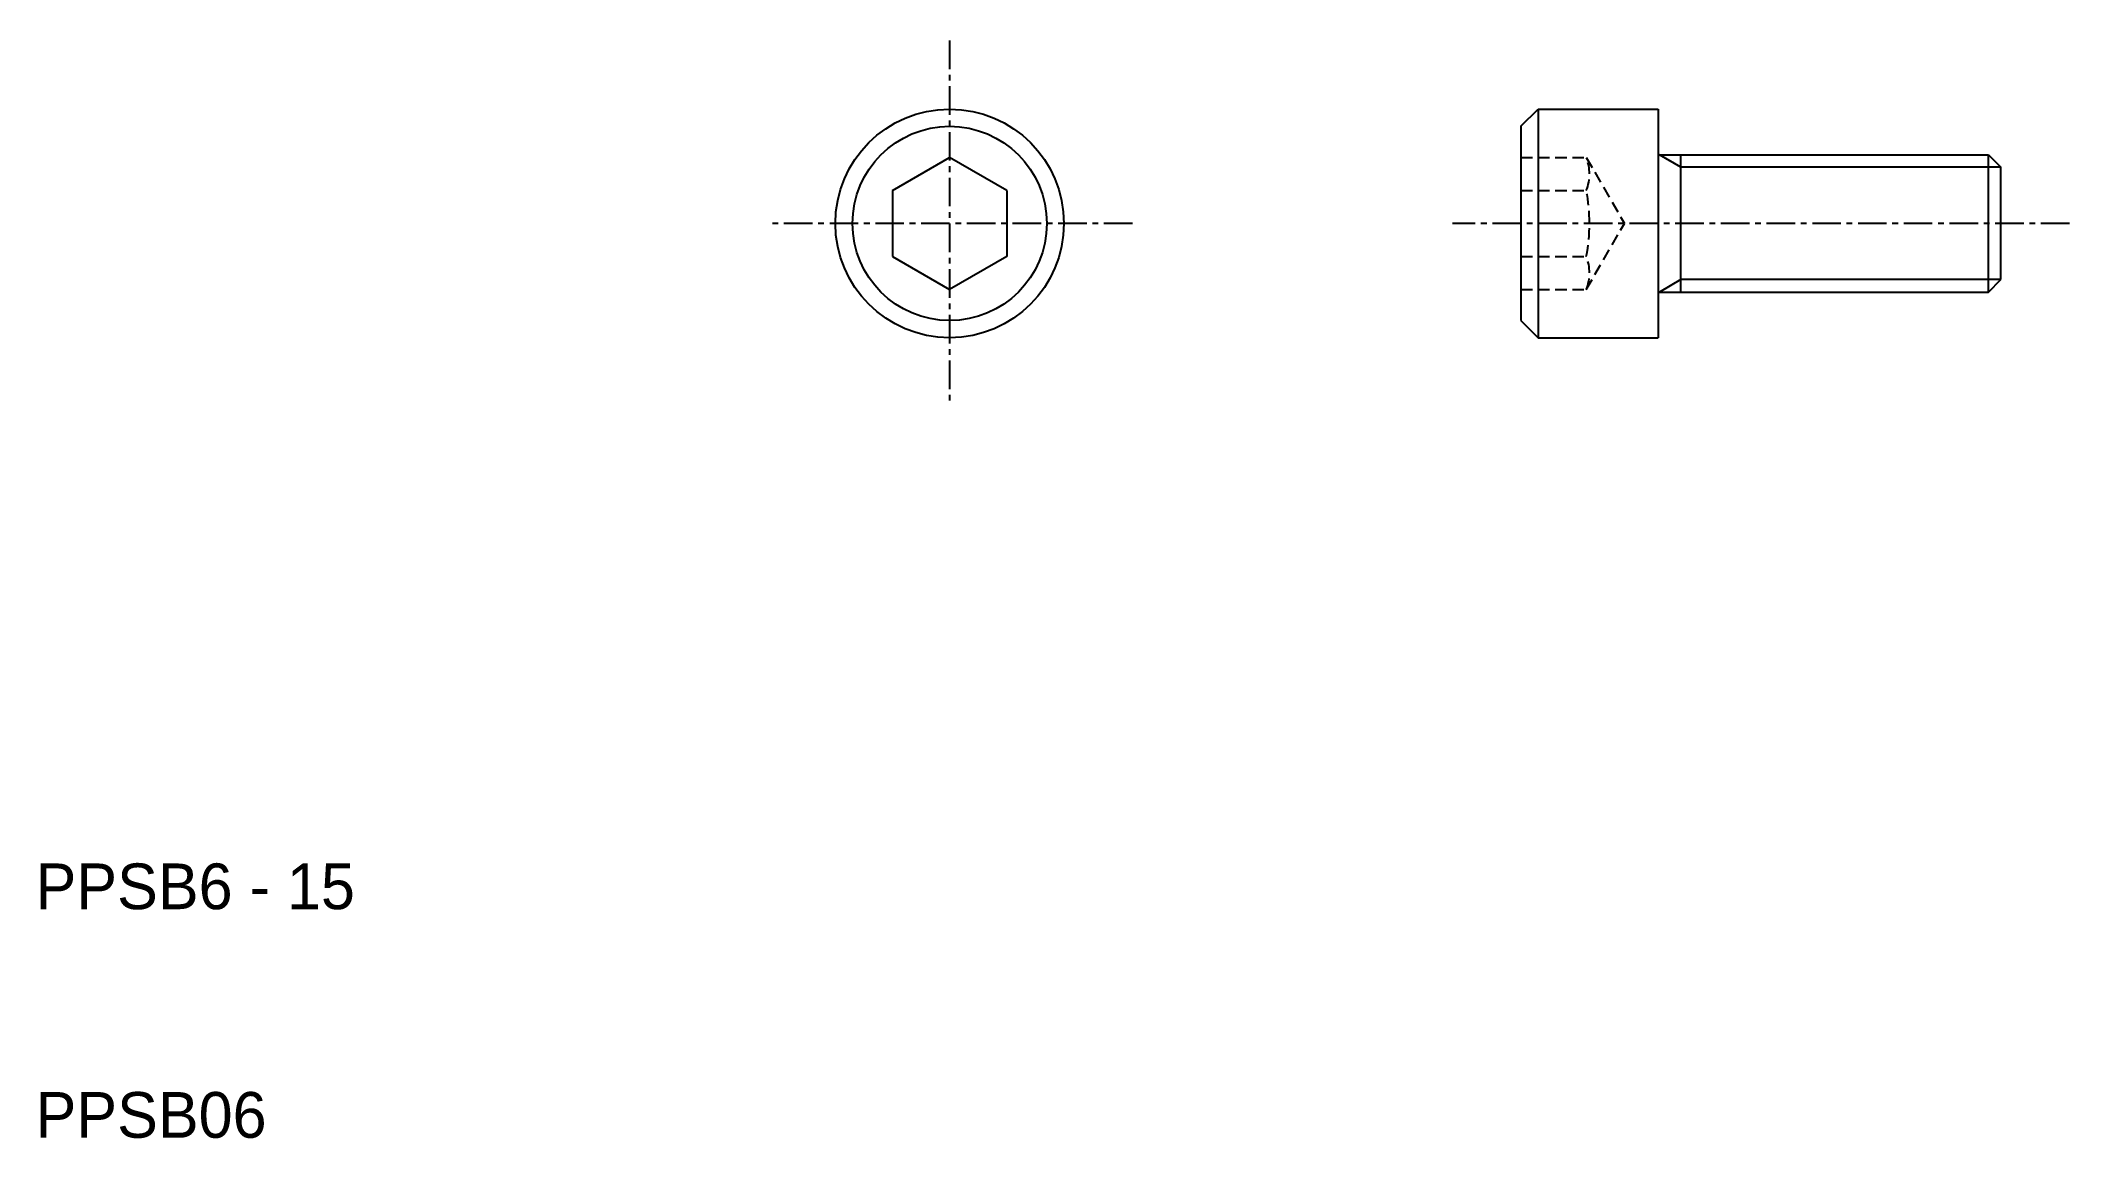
# Model space of a CAD drawing. Extents: x 10.2 to 99, y 10 to 58.
import ezdxf

# ---------------------------------------------------------------- set-up
doc = ezdxf.new("R2010")
doc.units = 0
doc.linetypes.add('CENTER', pattern=[2, 1.25, -0.25, 0.25, -0.25])
doc.linetypes.add('DASHED', pattern=[0.75, 0.5, -0.25])
doc.layers.get('0').update_dxf_attribs({"linetype": 'CONTINUOUS'})
doc.layers.add('CENTER', color=1, linetype='CENTER')

msp = doc.modelspace()

# ---------------------------------------------------------------- linework, layer by layer
at = {"color": 7, "linetype": 'CONTINUOUS'}
for p, q in [((75, 54.25), (75.75, 55)), ((75, 54.25), (75, 45.75)), ((75.75, 55), (81, 55)), ((75.75, 55), (75.75, 45)), ((81, 55), (81, 53)), ((47.5, 51.443), (50, 52.887)), ((52.5, 51.443), (50, 52.887)), ((81, 53), (95.458, 53)), ((81, 53), (81, 47)), ((82, 47), (82, 53)), ((95.458, 47), (95.458, 53)), ((95.458, 53), (96, 52.458)), ((96, 47.541), (96, 52.458)), ((47.5, 51.443), (47.5, 48.557)), ((52.5, 51.443), (52.5, 48.557)), ((47.5, 48.557), (50, 47.113)), ((52.5, 48.557), (50, 47.113)), ((95.458, 47), (96, 47.541)), ((81, 47), (95.458, 47)), ((81, 47), (81, 45)), ((75, 45.75), (75.75, 45)), ((75.75, 45), (81, 45))]:
    msp.add_line(p, q, dxfattribs=at)
at = {"color": 3, "linetype": 'DASHED'}
for p, q in [((75, 52.887), (77.86, 52.887)), ((77.86, 52.887), (79.526, 50)), ((75, 51.443), (77.86, 51.443)), ((77.86, 47.113), (79.526, 50)), ((75, 48.557), (77.86, 48.557)), ((75, 47.113), (77.86, 47.113))]:
    msp.add_line(p, q, dxfattribs=at)
at = {"color": 3, "linetype": 'CONTINUOUS'}
for p, q in [((82, 52.458), (81.062, 53)), ((96, 52.458), (82, 52.458)), ((82, 47.541), (81.062, 47)), ((96, 47.541), (82, 47.541))]:
    msp.add_line(p, q, dxfattribs=at)
at = {"color": 7, "linetype": 'CONTINUOUS'}
for radius in [5, 4.25]:
    msp.add_circle((50, 50), radius, dxfattribs=at)
at = {"color": 3, "linetype": 'DASHED'}
for centre, radius, start, end in [((76.072, 52.165), 1.928, 338.01264, 21.98736), ((70.5, 50), 7.5, 348.9042, 11.0958), ((76.072, 47.835), 1.928, 338.01264, 21.98736)]:
    msp.add_arc(centre, radius, start, end, dxfattribs=at)
at = {"layer": 'CENTER', "color": 1, "linetype": 'CENTER'}
for p, q in [((50, 58), (50, 42)), ((58, 50), (42, 50)), ((99, 50), (72, 50))]:
    msp.add_line(p, q, dxfattribs=at)

# ---------------------------------------------------------------- texts
at = {"color": 7, "linetype": 'CONTINUOUS'}
for s, p in [('PPSB6 - 15', (10, 20)), ('PPSB06', (10, 10))]:
    msp.add_text(s, height=2, dxfattribs=at).set_placement(p)

doc.saveas('drawing.dxf')
